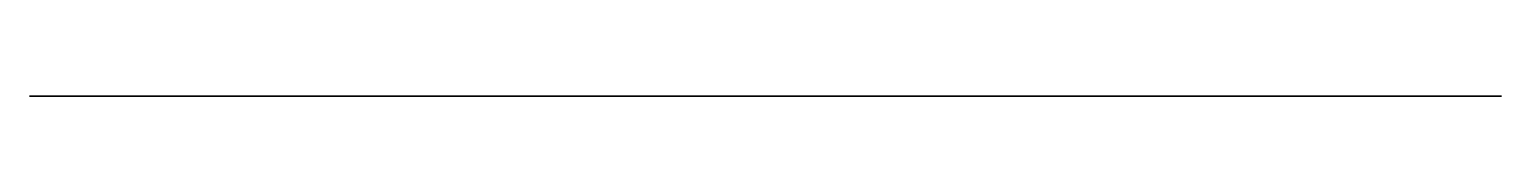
# Model space of a CAD drawing. Header units: millimetres. Extents: x 214.2 to 284.2, y -86 to 0.
# Drawn here: x 214.2 to 284.2, y 0 to 0 of the extents above; entities outside this region: 2.
import ezdxf

# ---------------------------------------------------------------- set-up
doc = ezdxf.new("R2010")
doc.units = ezdxf.units.MM

msp = doc.modelspace()

# ---------------------------------------------------------------- linework, layer by layer
at = {"extrusion": (0, -1, 0)}
for p, q in [((214.201, 0, 329.216), (284.201, 0, 329.216)), ((284.201, 0, 249.216), (214.201, 0, 249.216)), ((214.201, 0, 249.216), (214.201, 0, 329.216)), ((234.201, 0, 249.216), (234.201, 0, 329.216)), ((284.201, 0, 329.216), (284.201, 0, 249.216)), ((284.201, 0, 319.216), (284.201, 0, 259.216)), ((234.201, -86, 289.216), (234.201, -46, 329.216)), ((234.201, -86, 249.216), (234.201, -86, 289.216))]:
    msp.add_line(p, q, dxfattribs=at)

doc.saveas('drawing.dxf')
